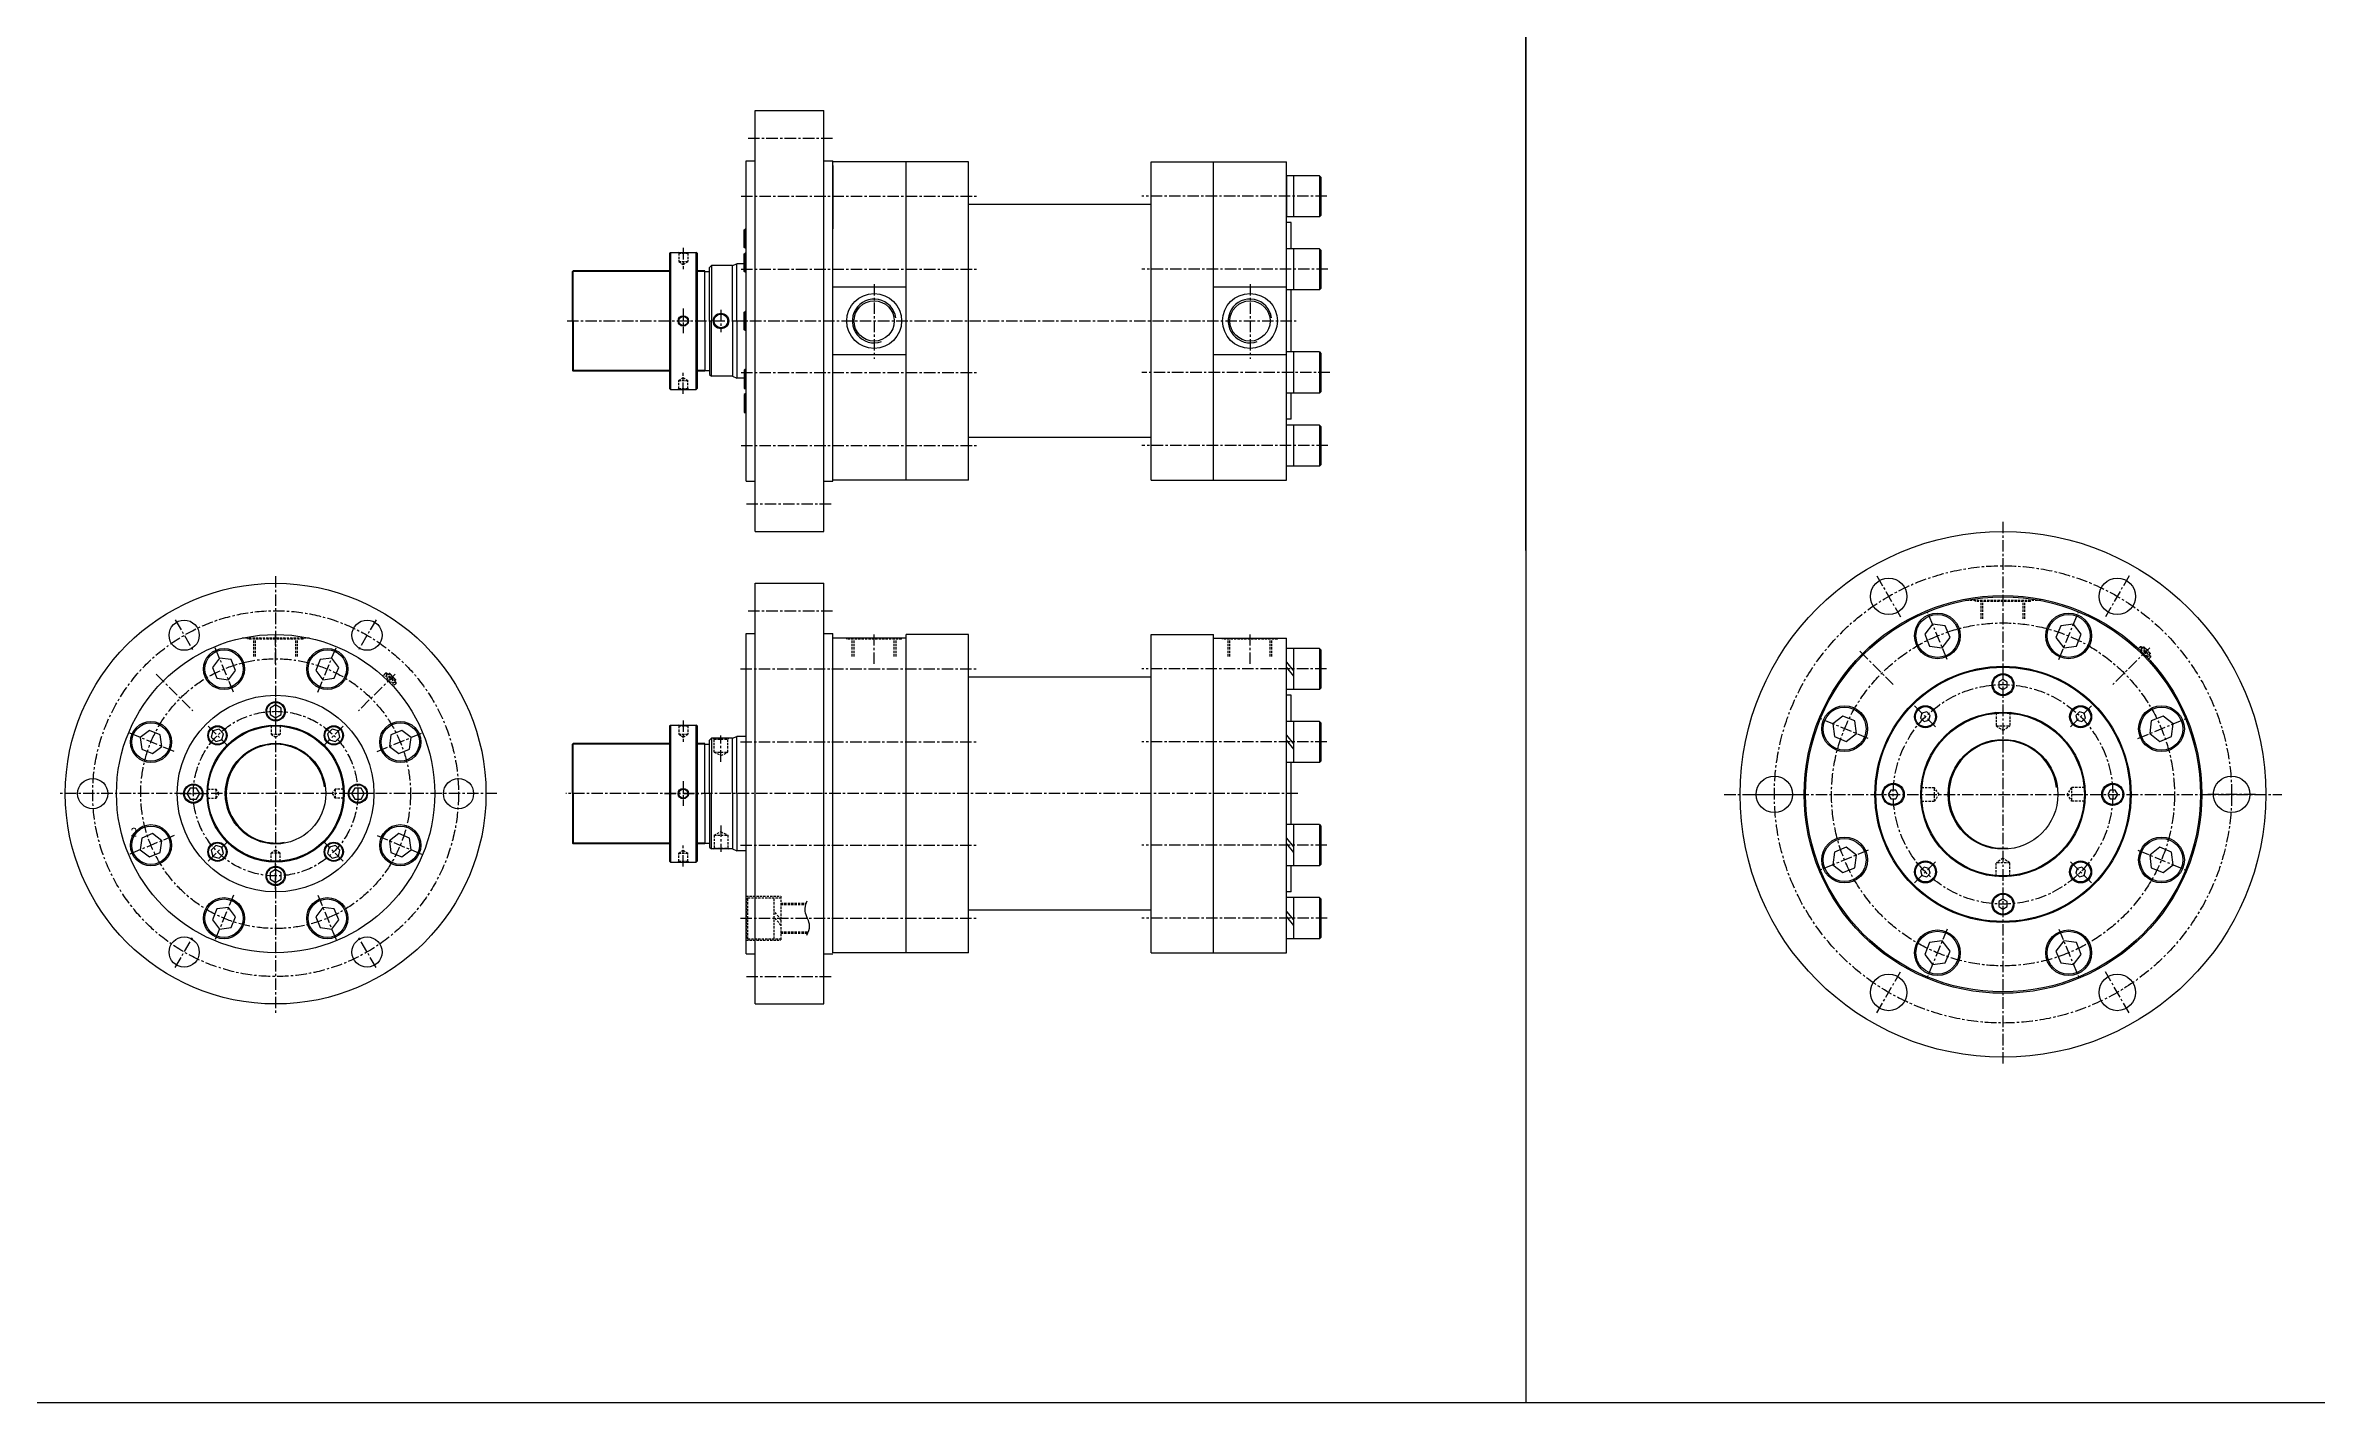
# Model space of a CAD drawing. Extents: x 0 to 8675, y 0 to 2968.
# Drawn here: x 4872 to 7355, y 0 to 1484 of the extents above; entities that cross this region are included whole.
import ezdxf

# ---------------------------------------------------------------- set-up
doc = ezdxf.new("R2010")
doc.units = 0
doc.header["$LTSCALE"] = 5
doc.header["$MEASUREMENT"] = 0
doc.header["$PDMODE"] = 34
doc.linetypes.add('CENTERX2', pattern=[4, 2.5, -0.5, 0.5, -0.5])
doc.linetypes.add('HIDDENX2', pattern=[0.75, 0.5, -0.25])
doc.layers.get('0').update_dxf_attribs({"linetype": 'CONTINUOUS'})
doc.layers.get('Defpoints').update_dxf_attribs({"linetype": 'CONTINUOUS'})
for name, color, linetype in [('CEN', 1, 'CENTERX2'), ('HID', 2, 'HIDDENX2'), ('ML', 3, 'CONTINUOUS'), ('테두리', 7, 'CONTINUOUS')]:
    doc.layers.add(name, color=color, linetype=linetype)
doc.styles.add('GHS', font='romans', dxfattribs={"bigfont": 'ghs'})

msp = doc.modelspace()

# ---------------------------------------------------------------- linework, layer by layer
for p, q in [((6490.6, 931.7), (6490.6, 1902.7)), ((6490.6, 1902.7), (6490.6, 0))]:
    msp.add_line(p, q)
at = {"layer": 'CEN'}
for p, q in [((5640.2, 1382.6), (5733.5, 1382.6)), ((5632.6, 1318.9), (5891.6, 1318.9)), ((6273.1, 1318.9), (6070.7, 1318.9)), ((5569.4, 1262.5), (5569.4, 1239.3)), ((5632.6, 1239.1), (5891.6, 1239.1)), ((5778.1, 1222.8), (5778.1, 1141.3)), ((6274.2, 1239.1), (6070.7, 1239.1)), ((6189.1, 1222.8), (6189.1, 1141.3)), ((5569.4, 1196.1), (5569.4, 1169.1)), ((5610.6, 1194.7), (5610.6, 1170.5)), ((5442.3, 1182.6), (5590.1, 1182.6)), ((5442.3, 1182.6), (6239.6, 1182.6)), ((5569.4, 1102.8), (5569.4, 1126)), ((5632.6, 1126.2), (5891.6, 1126.2)), ((6276.3, 1126.2), (6070.7, 1126.2)), ((5632.6, 1046.3), (5891.6, 1046.3)), ((6274.2, 1046.3), (6070.7, 1046.3)), ((5638.5, 982.6), (5732.7, 982.6)), ((7012.5, 963.1), (7012.5, 369.5)), ((5123.6, 903.7), (5123.6, 426.3)), ((6874.5, 904), (6900.5, 859)), ((7150.5, 904), (7124.5, 859)), ((5013.9, 855.9), (5033.4, 822.2)), ((5233.4, 855.9), (5213.9, 822.2)), ((5640.2, 865.8), (5733.5, 865.8)), ((6951.5, 812.4), (6929.9, 864.6)), ((7073.6, 812.4), (7095.2, 864.6)), ((5077.7, 776.8), (5057, 826.6)), ((5123.6, 807.8), (5123.6, 839.8)), ((5169.6, 776.8), (5190.2, 826.6)), ((5778.1, 807.8), (5778.1, 839.8)), ((6189.1, 807.8), (6189.1, 839.8)), ((6855.9, 821.7), (6892.3, 785.2)), ((7172.9, 825.4), (7132.7, 785.2)), ((7172.9, 825.4), (7158.9, 811.4)), ((4993, 796.5), (5033.1, 756.3)), ((5254.3, 796.5), (5214.1, 756.3)), ((5254.3, 796.5), (5240.3, 782.5)), ((5632, 802.1), (5891.6, 802.1)), ((6272.9, 802.1), (6070.7, 802.1)), ((5123.6, 770.2), (5123.6, 741.5)), ((5569.4, 745.7), (5569.4, 722.5)), ((6865.2, 726.1), (6813, 747.7)), ((6915.8, 761.8), (6939.6, 738)), ((7109.3, 761.8), (7085.5, 738)), ((7159.9, 726.1), (7212.1, 747.7)), ((5012.7, 711.8), (4962.9, 732.4)), ((5049.8, 739.6), (5070.1, 719.3)), ((5197.4, 739.6), (5177.1, 719.3)), ((5234.5, 711.8), (5284.4, 732.4)), ((5610.6, 700.7), (5610.6, 729.4)), ((5632, 722.3), (5891.6, 722.3)), ((6273, 722.3), (6070.7, 722.3)), ((5569.4, 679.3), (5569.4, 652.4)), ((5365.5, 665.8), (4887.5, 665.8)), ((5019.2, 665.8), (5048, 665.8)), ((5228, 665.8), (5199.2, 665.8)), ((6241.5, 665.8), (5440.9, 665.8)), ((5548.8, 665.8), (5590.1, 665.8)), ((5548.8, 665.8), (5590.1, 665.8)), ((6707.7, 665), (7317.4, 665)), ((6736.5, 665), (6788.5, 665)), ((7288.5, 665), (7236.5, 665)), ((5610.6, 631), (5610.6, 602.2)), ((5012.7, 619.9), (4962.9, 599.2)), ((5049.8, 592), (5070.1, 612.3)), ((5197.4, 592), (5177.1, 612.3)), ((5234.5, 619.9), (5284.4, 599.2)), ((5569.4, 586), (5569.4, 609.2)), ((5632, 609.4), (5891.6, 609.4)), ((6273.1, 609.4), (6070.7, 609.4)), ((6865.2, 604), (6813, 582.4)), ((7159.9, 604), (7212.1, 582.4)), ((5123.6, 561.5), (5123.6, 590.2)), ((6915.8, 568.3), (6939.6, 592.1)), ((7109.3, 568.3), (7085.5, 592.1)), ((5077.7, 554.9), (5057, 505.1)), ((5169.6, 554.9), (5190.2, 505.1)), ((5632, 529.6), (5891.6, 529.6)), ((6273.5, 529.6), (6070.7, 529.6)), ((5013.9, 475.7), (5033.4, 509.5)), ((5233.4, 475.7), (5213.9, 509.5)), ((6951.5, 517.7), (6929.9, 465.5)), ((7073.6, 517.7), (7095.2, 465.5)), ((5638.5, 465.8), (5732.7, 465.8)), ((6874.5, 426), (6900.5, 471)), ((7150.5, 426), (7124.5, 471))]:
    msp.add_line(p, q, dxfattribs=at)
for centre, radius in [((7012.5, 665), 250), ((5123.6, 665.8), 200), ((7012.5, 665), 187.5), ((5123.6, 665.8), 147.5), ((7012.5, 665), 120), ((5123.6, 665.8), 90)]:
    msp.add_circle(centre, radius, dxfattribs=at)
at = {"layer": 'Defpoints', "color": 0, "linetype": 'ByBlock'}
for p in [(5638.1, 840.8), (5881.1, 839.8), (5598.1, 607.3), (5638.1, 490.8), (5881.1, 491.8)]:
    msp.add_point(p, dxfattribs=at)
at = {"layer": 'HID'}
for p, q in [((5564.4, 1256.6), (5563.4, 1257.6)), ((5564.4, 1256.6), (5564.4, 1247.6)), ((5564.4, 1256.6), (5574.4, 1256.6)), ((5564.4, 1247.6), (5569.4, 1244.5)), ((5564.4, 1247.6), (5574.4, 1247.6)), ((5569.4, 1244.5), (5574.4, 1247.6)), ((5574.4, 1256.6), (5575.4, 1257.6)), ((5574.4, 1256.6), (5574.4, 1247.6)), ((5564.4, 1117.6), (5569.4, 1120.8)), ((5564.4, 1108.6), (5564.4, 1117.6)), ((5564.4, 1117.6), (5574.4, 1117.6)), ((5569.4, 1120.8), (5574.4, 1117.6)), ((5574.4, 1108.6), (5574.4, 1117.6)), ((5564.4, 1108.6), (5563.4, 1107.6)), ((5564.4, 1108.6), (5574.4, 1108.6)), ((5574.4, 1108.6), (5575.4, 1107.6)), ((7053.9, 877), (6971.1, 877)), ((7053.9, 877), (6971.1, 877)), ((6982.5, 876), (6982.5, 877)), ((6982.5, 876), (6982.5, 877)), ((7042.5, 876), (6982.5, 876)), ((6988.6, 857), (6988.6, 876)), ((6990.5, 857), (6990.5, 876)), ((7034.5, 857), (7034.5, 876)), ((7036.4, 857), (7036.4, 876)), ((7042.5, 876), (7042.5, 877)), ((7042.5, 876), (7042.5, 877)), ((5160.7, 835.8), (5086.5, 835.8)), ((5093.6, 834.8), (5093.6, 835.8)), ((5093.6, 834.8), (5093.6, 835.8)), ((5153.6, 834.8), (5093.6, 834.8)), ((5099.7, 815.8), (5099.7, 834.8)), ((5101.6, 815.8), (5101.6, 834.8)), ((5145.6, 815.8), (5145.6, 834.8)), ((5147.5, 815.8), (5147.5, 834.8)), ((5153.6, 834.8), (5153.6, 835.8)), ((5153.6, 834.8), (5153.6, 835.8)), ((5748.1, 834.8), (5748.1, 835.8)), ((5748.1, 834.8), (5748.1, 835.8)), ((5808.1, 834.8), (5748.1, 834.8)), ((5754.2, 815.8), (5754.2, 834.8)), ((5756.1, 815.8), (5756.1, 834.8)), ((5800.1, 815.8), (5800.1, 834.8)), ((5802, 815.8), (5802, 834.8)), ((5808.1, 834.8), (5808.1, 835.8)), ((5808.1, 834.8), (5808.1, 835.8)), ((6159.1, 834.8), (6159.1, 835.8)), ((6159.1, 834.8), (6159.1, 835.8)), ((6219.1, 834.8), (6159.1, 834.8)), ((6165.2, 815.8), (6165.2, 834.8)), ((6167.1, 815.8), (6167.1, 834.8)), ((6211.1, 815.8), (6211.1, 834.8)), ((6213, 815.8), (6213, 834.8)), ((6219.1, 834.8), (6219.1, 835.8)), ((6219.1, 834.8), (6219.1, 835.8)), ((7162.4, 826.2), (7159.5, 823.3)), ((7162.4, 826.2), (7159.6, 823.4)), ((7162.6, 826.2), (7159.7, 823.3)), ((7167.9, 822.2), (7159.7, 823.3)), ((7163.8, 826.2), (7162.4, 826.2)), ((7163.3, 826.2), (7164.3, 818.7)), ((7163.8, 826.2), (7173.7, 816.3)), ((7167.9, 822.2), (7164.3, 818.7)), ((7166.3, 825.9), (7165.3, 824.8)), ((7167, 825.9), (7165.6, 824.5)), ((7169.7, 820.4), (7166.2, 816.8)), ((7173.4, 818.8), (7166.3, 825.9)), ((7167, 825.9), (7166.3, 825.9)), ((7167, 825.9), (7173.4, 819.5)), ((7173.4, 819.5), (7167, 825.9)), ((7169.7, 820.4), (7170.8, 812.2)), ((5243.8, 797.4), (5240.8, 794.4)), ((5243.8, 797.4), (5241, 794.5)), ((5244, 797.4), (5241.1, 794.5)), ((5245.2, 797.4), (5243.8, 797.4)), ((5244.7, 797.4), (5245.7, 789.8)), ((5245.2, 797.4), (5255.1, 787.5)), ((5247.7, 797), (5246.6, 795.9)), ((5248.4, 797), (5247, 795.6)), ((5254.8, 789.9), (5247.7, 797)), ((5248.4, 797), (5247.7, 797)), ((5254.8, 790.6), (5248.4, 797)), ((5248.4, 797), (5254.8, 790.6)), ((7164.3, 818.7), (7166.2, 816.8)), ((7173.7, 815.8), (7166.2, 816.8)), ((7173.7, 815.1), (7170.8, 812.2)), ((7173.7, 814.9), (7170.8, 812)), ((7173.4, 819.5), (7172, 818.1)), ((7173.4, 818.8), (7172.3, 817.8)), ((7173.4, 819.5), (7173.4, 818.8)), ((7173.7, 816.3), (7173.7, 814.9)), ((5249.3, 793.3), (5241.1, 794.5)), ((5249.3, 793.3), (5245.7, 789.8)), ((5251.1, 791.5), (5247.6, 788)), ((5255.1, 786.9), (5247.6, 788)), ((5251.1, 791.5), (5252.2, 783.3)), ((5255.1, 786.2), (5252.2, 783.3)), ((5255.1, 786), (5252.2, 783.1)), ((5254.8, 790.6), (5253.4, 789.2)), ((5254.8, 789.9), (5253.7, 788.9)), ((5254.8, 790.6), (5254.8, 789.9)), ((5255.1, 787.5), (5255.1, 786)), ((7004.4, 754.7), (7005, 754)), ((7005, 754), (7005, 740)), ((7005, 754), (7020, 754)), ((7020.7, 754.7), (7020, 754)), ((7020, 754), (7020, 740)), ((5118.6, 739.8), (5117.9, 740.5)), ((5118.6, 739.8), (5118.6, 730.8)), ((5118.6, 739.8), (5128.6, 739.8)), ((5118.6, 730.8), (5128.6, 730.8)), ((5118.6, 730.8), (5123.6, 727.7)), ((5123.6, 727.7), (5128.6, 730.8)), ((5128.6, 739.8), (5129.3, 740.5)), ((5128.6, 739.8), (5128.6, 730.8)), ((5564.4, 739.8), (5563.4, 740.8)), ((5564.4, 739.8), (5564.4, 730.8)), ((5564.4, 739.8), (5574.4, 739.8)), ((5564.4, 730.8), (5574.4, 730.8)), ((5564.4, 730.8), (5569.4, 727.7)), ((5569.4, 727.7), (5574.4, 730.8)), ((5574.4, 739.8), (5575.4, 740.8)), ((5574.4, 739.8), (5574.4, 730.8)), ((5602.1, 726.3), (5603.1, 725.3)), ((5603.1, 725.3), (5618.1, 725.3)), ((5603.1, 711.3), (5603.1, 725.3)), ((5618.1, 725.3), (5619.1, 726.3)), ((5618.1, 711.3), (5618.1, 725.3)), ((7005, 740), (7012.5, 734.9)), ((7005, 740), (7020, 740)), ((7012.5, 734.9), (7020, 740)), ((5603.1, 711.3), (5618.1, 711.3)), ((5603.1, 711.3), (5610.6, 707.4)), ((5610.6, 707.4), (5618.1, 711.3)), ((5049.6, 670.8), (5048.9, 671.5)), ((5049.6, 660.8), (5049.6, 670.8)), ((5049.6, 670.8), (5058.6, 670.8)), ((5061.8, 665.8), (5058.6, 670.8)), ((5058.6, 660.8), (5058.6, 670.8)), ((5188.6, 670.8), (5185.4, 665.8)), ((5188.6, 670.8), (5188.6, 660.8)), ((5197.6, 670.8), (5188.6, 670.8)), ((5197.6, 670.8), (5198.3, 671.5)), ((5197.6, 670.8), (5197.6, 660.8)), ((6922.9, 673.2), (6923.5, 672.5)), ((6922.9, 673.2), (6923.5, 672.5)), ((6923.5, 672.5), (6937.5, 672.5)), ((6923.5, 657.5), (6923.5, 672.5)), ((6923.5, 657.5), (6923.5, 672.5)), ((6942.7, 665), (6937.5, 672.5)), ((6937.5, 657.5), (6937.5, 672.5)), ((7087.5, 672.5), (7082.4, 665)), ((7101.5, 672.5), (7087.5, 672.5)), ((7087.5, 672.5), (7087.5, 657.5)), ((7102.2, 673.2), (7101.5, 672.5)), ((7102.2, 673.2), (7101.5, 672.5)), ((7101.5, 672.5), (7101.5, 657.5)), ((7101.5, 672.5), (7101.5, 657.5)), ((5049.6, 660.8), (5048.9, 660.1)), ((5049.6, 660.8), (5058.6, 660.8)), ((5058.6, 660.8), (5061.8, 665.8)), ((5185.4, 665.8), (5188.6, 660.8)), ((5197.6, 660.8), (5188.6, 660.8)), ((5197.6, 660.8), (5198.3, 660.1)), ((6922.9, 656.9), (6923.5, 657.5)), ((6922.9, 656.9), (6923.5, 657.5)), ((6923.5, 657.5), (6937.5, 657.5)), ((6937.5, 657.5), (6942.7, 665)), ((7082.4, 665), (7087.5, 657.5)), ((7101.5, 657.5), (7087.5, 657.5)), ((7102.2, 656.9), (7101.5, 657.5)), ((7102.2, 656.9), (7101.5, 657.5)), ((5603.1, 620.3), (5610.6, 624.3)), ((5610.6, 624.3), (5618.1, 620.3)), ((5123.6, 604), (5118.6, 600.8)), ((5128.6, 600.8), (5118.6, 600.8)), ((5118.6, 591.8), (5118.6, 600.8)), ((5128.6, 600.8), (5123.6, 604)), ((5128.6, 591.8), (5128.6, 600.8)), ((5564.4, 600.8), (5569.4, 604)), ((5564.4, 591.8), (5564.4, 600.8)), ((5564.4, 600.8), (5574.4, 600.8)), ((5569.4, 604), (5574.4, 600.8)), ((5574.4, 591.8), (5574.4, 600.8)), ((5602.1, 605.3), (5603.1, 606.3)), ((5603.1, 620.3), (5618.1, 620.3)), ((5603.1, 620.3), (5603.1, 606.3)), ((5603.1, 606.3), (5618.1, 606.3)), ((5618.1, 620.3), (5618.1, 606.3)), ((5618.1, 606.3), (5619.1, 605.3)), ((5118.6, 591.8), (5117.9, 591.1)), ((5128.6, 591.8), (5118.6, 591.8)), ((5128.6, 591.8), (5129.3, 591.1)), ((5564.4, 591.8), (5563.4, 590.8)), ((5564.4, 591.8), (5574.4, 591.8)), ((5574.4, 591.8), (5575.4, 590.8)), ((7004.4, 575.4), (7005, 576)), ((7004.4, 575.4), (7005, 576)), ((7012.5, 595.2), (7005, 590)), ((7005, 576), (7005, 590)), ((7020, 590), (7005, 590)), ((7020, 576), (7005, 576)), ((7020, 576), (7005, 576)), ((7020, 590), (7012.5, 595.2)), ((7020, 576), (7020, 590)), ((7020.7, 575.4), (7020, 576)), ((7020.7, 575.4), (7020, 576)), ((5638.1, 553.6), (5676.1, 553.6)), ((5640.1, 552), (5638.6, 550.5)), ((5638.6, 508.5), (5638.6, 550.5)), ((5640.1, 507), (5640.1, 552)), ((5640.1, 552), (5676.1, 552)), ((5668.6, 507), (5668.6, 552)), ((5676.1, 553.6), (5676.1, 505.6)), ((5676.1, 528), (5668.6, 537.5)), ((5676.1, 522), (5668.6, 531.4)), ((5676.1, 546.1), (5704, 546.1)), ((5676.1, 544.6), (5703.6, 544.6)), ((5638.1, 505.6), (5676.1, 505.6)), ((5640.1, 507), (5638.6, 508.5)), ((5640.1, 507), (5676.1, 507)), ((5676.1, 514.6), (5706, 514.6)), ((5676.1, 513.1), (5705.3, 513.1))]:
    msp.add_line(p, q, dxfattribs=at)
at = {"layer": 'ML'}
for p, q in [((5648.1, 952.6), (5648.1, 1412.6)), ((5648.1, 1412.6), (5723.1, 1412.6)), ((5723.1, 952.6), (5723.1, 1412.6)), ((5638.1, 1007.6), (5638.1, 1357.6)), ((5638.1, 1357.6), (5648.1, 1357.6)), ((5648.1, 1008.6), (5648.1, 1356.6)), ((5723.1, 1357.6), (5733.1, 1357.6)), ((5723.1, 1008.6), (5723.1, 1356.6)), ((5733.1, 1007.6), (5733.1, 1357.6)), ((5881.1, 1356.6), (5733.1, 1356.6)), ((5733.1, 1352.6), (5733.1, 1283.5)), ((5813.1, 1008.6), (5813.1, 1356.6)), ((5813.1, 1008.6), (5813.1, 1356.6)), ((5881.1, 1008.6), (5881.1, 1356.6)), ((5881.1, 1008.6), (5881.1, 1356.6)), ((5881.1, 1008.6), (5881.1, 1356.6)), ((6081.1, 1008.6), (6081.1, 1356.6)), ((6081.1, 1356.6), (6229.1, 1356.6)), ((6081.1, 1008.6), (6081.1, 1356.6)), ((6149.1, 1008.6), (6149.1, 1356.6)), ((6149.1, 1008.6), (6149.1, 1356.6)), ((6149.1, 1008.6), (6149.1, 1356.6)), ((6229.1, 1008.6), (6229.1, 1356.6)), ((6265.1, 1341.4), (6229.1, 1341.4)), ((6229.1, 1341.4), (6229.1, 1296.4)), ((6236.6, 1341.4), (6236.6, 1296.4)), ((6265.1, 1341.4), (6265.1, 1296.4)), ((6265.1, 1341.4), (6266.6, 1339.9)), ((6266.6, 1339.9), (6266.6, 1297.9)), ((6081.1, 1310.1), (5881.1, 1310.1)), ((6265.1, 1296.4), (6229.1, 1296.4)), ((6265.1, 1296.4), (6266.6, 1297.9)), ((5636.1, 1282.3), (5636.9, 1283.1)), ((5636.1, 1262.9), (5636.1, 1282.3)), ((5638.1, 1283.1), (5636.9, 1283.1)), ((5636.9, 1283.1), (5636.9, 1262.1)), ((6234.1, 1290.1), (6229.1, 1290.1)), ((6234.1, 1261.6), (6234.1, 1290.1)), ((5554.4, 1256.6), (5555.4, 1257.6)), ((5554.4, 1256.6), (5554.4, 1108.6)), ((5555.4, 1257.6), (5555.4, 1107.6)), ((5555.4, 1257.6), (5583.4, 1257.6)), ((5583.4, 1107.6), (5583.4, 1257.6)), ((5584.4, 1256.6), (5583.4, 1257.6)), ((5584.4, 1256.6), (5584.4, 1108.6)), ((5598.1, 1241.1), (5600.1, 1243.1)), ((5600.1, 1243.1), (5600.1, 1182.6)), ((5623.1, 1243.1), (5600.1, 1243.1)), ((5623.1, 1243.1), (5628.1, 1245.1)), ((5623.1, 1182.6), (5623.1, 1243.1)), ((5628.1, 1182.6), (5628.1, 1245.1)), ((5636.1, 1245.1), (5628.1, 1245.1)), ((5636.9, 1262.1), (5636.1, 1262.9)), ((5636.1, 1256), (5636.9, 1256.8)), ((5636.1, 1236.6), (5636.1, 1256)), ((5638.1, 1262.1), (5636.9, 1262.1)), ((5638.1, 1256.8), (5636.9, 1256.8)), ((5636.9, 1256.8), (5636.9, 1235.8)), ((6265.1, 1261.6), (6229.1, 1261.6)), ((6236.6, 1261.6), (6236.6, 1216.6)), ((6265.1, 1261.6), (6265.1, 1216.6)), ((6265.1, 1261.6), (6266.6, 1260.1)), ((6266.6, 1260.1), (6266.6, 1218.1)), ((5449.1, 1237.6), (5448.1, 1236.6)), ((5448.1, 1182.6), (5448.1, 1236.6)), ((5449.1, 1182.6), (5449.1, 1237.6)), ((5554.4, 1237.6), (5449.1, 1237.6)), ((5593.1, 1237.6), (5584.4, 1237.6)), ((5593.1, 1182.6), (5593.1, 1237.6)), ((5593.1, 1236.6), (5598.1, 1236.6)), ((5598.1, 1182.6), (5598.1, 1241.1)), ((5636.9, 1235.8), (5636.1, 1236.6)), ((5638.1, 1235.8), (5636.9, 1235.8)), ((5813.1, 1219.7), (5733.1, 1219.7)), ((6229.1, 1219.7), (6149.1, 1219.7)), ((6265.1, 1216.6), (6266.6, 1218.1)), ((5636.1, 1192.3), (5636.9, 1193.1)), ((5636.1, 1172.9), (5636.1, 1192.3)), ((5638.1, 1193.1), (5636.9, 1193.1)), ((5636.9, 1193.1), (5636.9, 1172.1)), ((6265.1, 1216.6), (6229.1, 1216.6)), ((6234.1, 1148.7), (6234.1, 1216.6)), ((5448.1, 1182.6), (5448.1, 1128.6)), ((5449.1, 1182.6), (5449.1, 1127.6)), ((5593.1, 1182.6), (5593.1, 1127.6)), ((5598.1, 1182.6), (5598.1, 1124.1)), ((5600.1, 1122.1), (5600.1, 1182.6)), ((5623.1, 1182.6), (5623.1, 1122.1)), ((5628.1, 1182.6), (5628.1, 1120.1)), ((5636.9, 1172.1), (5636.1, 1172.9)), ((5638.1, 1172.1), (5636.9, 1172.1)), ((5813.1, 1145.5), (5733.1, 1145.5)), ((6229.1, 1145.5), (6149.1, 1145.5)), ((6265.1, 1148.7), (6229.1, 1148.7)), ((6236.6, 1148.7), (6236.6, 1103.7)), ((6265.1, 1148.7), (6265.1, 1103.7)), ((6265.1, 1148.7), (6266.6, 1147.2)), ((6266.6, 1147.2), (6266.6, 1105.2)), ((5449.1, 1127.6), (5448.1, 1128.6)), ((5554.4, 1127.6), (5449.1, 1127.6)), ((5593.1, 1127.6), (5584.4, 1127.6)), ((5593.1, 1128.6), (5598.1, 1128.6)), ((5598.1, 1124.1), (5600.1, 1122.1)), ((5623.1, 1122.1), (5600.1, 1122.1)), ((5623.1, 1122.1), (5628.1, 1120.1)), ((5636.1, 1120.1), (5628.1, 1120.1)), ((5636.9, 1129.5), (5636.1, 1128.7)), ((5636.1, 1128.7), (5636.1, 1109.3)), ((5638.1, 1129.5), (5636.9, 1129.5)), ((5636.9, 1108.5), (5636.9, 1129.5)), ((5554.4, 1108.6), (5555.4, 1107.6)), ((5555.4, 1107.6), (5583.4, 1107.6)), ((5584.4, 1108.6), (5583.4, 1107.6)), ((5636.1, 1109.3), (5636.9, 1108.5)), ((5636.9, 1103.1), (5636.1, 1102.3)), ((5636.1, 1102.3), (5636.1, 1082.9)), ((5638.1, 1108.5), (5636.9, 1108.5)), ((5638.1, 1103.1), (5636.9, 1103.1)), ((5636.9, 1082.1), (5636.9, 1103.1)), ((6265.1, 1103.7), (6229.1, 1103.7)), ((6234.1, 1075.1), (6234.1, 1103.7)), ((6265.1, 1103.7), (6266.6, 1105.2)), ((5636.1, 1082.9), (5636.9, 1082.1)), ((5638.1, 1082.1), (5636.9, 1082.1)), ((6234.1, 1075.1), (6229.1, 1075.1)), ((6265.1, 1068.8), (6229.1, 1068.8)), ((6236.6, 1068.8), (6236.6, 1023.8)), ((6265.1, 1068.8), (6265.1, 1023.8)), ((6265.1, 1068.8), (6266.6, 1067.3)), ((6081.1, 1055.1), (5881.1, 1055.1)), ((6266.6, 1067.3), (6266.6, 1025.3)), ((6265.1, 1023.8), (6229.1, 1023.8)), ((6265.1, 1023.8), (6266.6, 1025.3)), ((5638.1, 1007.6), (5648.1, 1007.6)), ((5723.1, 1007.6), (5733.1, 1007.6)), ((5881.1, 1008.6), (5733.1, 1008.6)), ((6081.1, 1008.6), (6229.1, 1008.6)), ((6081.1, 1008.6), (6149.1, 1008.6)), ((5648.1, 952.6), (5723.1, 952.6)), ((5648.1, 435.8), (5648.1, 895.8)), ((5648.1, 895.8), (5723.1, 895.8)), ((5723.1, 435.8), (5723.1, 895.8)), ((5638.1, 490.8), (5638.1, 840.8)), ((5638.1, 840.8), (5648.1, 840.8)), ((5648.1, 491.8), (5648.1, 839.8)), ((5723.1, 840.8), (5733.1, 840.8)), ((5723.1, 491.8), (5723.1, 839.8)), ((5733.1, 491.8), (5733.1, 840.8)), ((5813.1, 835.8), (5733.1, 835.8)), ((5881.1, 839.8), (5813.1, 839.8)), ((5813.1, 491.8), (5813.1, 839.8)), ((5881.1, 491.8), (5881.1, 839.8)), ((5881.1, 491.8), (5881.1, 839.8)), ((6081.1, 491.8), (6081.1, 839.8)), ((6081.1, 839.8), (6149.1, 839.8)), ((6081.1, 491.8), (6081.1, 839.8)), ((6149.1, 491.8), (6149.1, 839.8)), ((6149.1, 491.8), (6149.1, 839.8)), ((6149.1, 835.8), (6229.1, 835.8)), ((6229.1, 491.8), (6229.1, 835.8)), ((6265.1, 824.6), (6229.1, 824.6)), ((6236.6, 824.6), (6236.6, 779.6)), ((6265.1, 824.6), (6265.1, 779.6)), ((6265.1, 824.6), (6266.6, 823.1)), ((6266.6, 823.1), (6266.6, 781.1)), ((6229.1, 809.7), (6236.6, 800.2)), ((6229.1, 803.6), (6236.6, 794.2)), ((5245.7, 789.8), (5247.6, 788)), ((6081.1, 793.3), (5881.1, 793.3)), ((6265.1, 779.6), (6229.1, 779.6)), ((6234.1, 773.3), (6229.1, 773.3)), ((6234.1, 744.8), (6234.1, 773.3)), ((6265.1, 779.6), (6266.6, 781.1)), ((5449.1, 720.8), (5448.1, 719.8)), ((5449.1, 665.8), (5449.1, 720.8)), ((5554.4, 720.8), (5449.1, 720.8)), ((5554.4, 739.8), (5555.4, 740.8)), ((5554.4, 739.8), (5554.4, 591.8)), ((5555.4, 740.8), (5555.4, 590.8)), ((5555.4, 740.8), (5583.4, 740.8)), ((5583.4, 590.8), (5583.4, 740.8)), ((5584.4, 739.8), (5583.4, 740.8)), ((5584.4, 739.8), (5584.4, 591.8)), ((5593.1, 720.8), (5584.4, 720.8)), ((5593.1, 665.8), (5593.1, 720.8)), ((5598.1, 724.3), (5600.1, 726.3)), ((5598.1, 665.8), (5598.1, 724.3)), ((5623.1, 726.3), (5600.1, 726.3)), ((5600.1, 726.3), (5600.1, 665.8)), ((5623.1, 726.3), (5628.1, 728.3)), ((5623.1, 665.8), (5623.1, 726.3)), ((5628.1, 665.8), (5628.1, 728.3)), ((5638.1, 728.3), (5628.1, 728.3)), ((6265.1, 744.8), (6229.1, 744.8)), ((6229.1, 729.9), (6236.6, 720.4)), ((6229.1, 723.8), (6236.6, 714.3)), ((6236.6, 744.8), (6236.6, 699.8)), ((6265.1, 744.8), (6265.1, 699.8)), ((6265.1, 744.8), (6266.6, 743.3)), ((6266.6, 743.3), (6266.6, 701.3)), ((5448.1, 665.8), (5448.1, 719.8)), ((5593.1, 719.8), (5598.1, 719.8)), ((6265.1, 699.8), (6229.1, 699.8)), ((6234.1, 631.9), (6234.1, 699.8)), ((6265.1, 699.8), (6266.6, 701.3)), ((5448.1, 665.8), (5448.1, 611.8)), ((5449.1, 665.8), (5449.1, 610.8)), ((5593.1, 665.8), (5593.1, 610.8)), ((5598.1, 665.8), (5598.1, 607.3)), ((5600.1, 605.3), (5600.1, 665.8)), ((5623.1, 665.8), (5623.1, 605.3)), ((5628.1, 665.8), (5628.1, 603.3)), ((6265.1, 631.9), (6229.1, 631.9)), ((6236.6, 631.9), (6236.6, 586.9)), ((6265.1, 631.9), (6265.1, 586.9)), ((6265.1, 631.9), (6266.6, 630.4)), ((6266.6, 630.4), (6266.6, 588.4)), ((5449.1, 610.8), (5448.1, 611.8)), ((5554.4, 610.8), (5449.1, 610.8)), ((5593.1, 610.8), (5584.4, 610.8)), ((5593.1, 611.8), (5598.1, 611.8)), ((5598.1, 607.3), (5600.1, 605.3)), ((5623.1, 605.3), (5600.1, 605.3)), ((5623.1, 605.3), (5628.1, 603.3)), ((5638.1, 603.3), (5628.1, 603.3)), ((6229.1, 617), (6236.6, 607.5)), ((6229.1, 610.9), (6236.6, 601.4)), ((5554.4, 591.8), (5555.4, 590.8)), ((5555.4, 590.8), (5583.4, 590.8)), ((5584.4, 591.8), (5583.4, 590.8)), ((6265.1, 586.9), (6229.1, 586.9)), ((6234.1, 558.3), (6234.1, 586.9)), ((6265.1, 586.9), (6266.6, 588.4)), ((6234.1, 558.3), (6229.1, 558.3)), ((6265.1, 552.1), (6229.1, 552.1)), ((6236.6, 552.1), (6236.6, 507.1)), ((6265.1, 552.1), (6265.1, 507.1)), ((6265.1, 552.1), (6266.6, 550.6)), ((6266.6, 550.6), (6266.6, 508.6)), ((6081.1, 538.3), (5881.1, 538.3)), ((6229.1, 537.1), (6236.6, 527.7)), ((6229.1, 531.1), (6236.6, 521.6)), ((6265.1, 507.1), (6229.1, 507.1)), ((6265.1, 507.1), (6266.6, 508.6)), ((5638.1, 490.8), (5648.1, 490.8)), ((5723.1, 490.8), (5733.1, 490.8)), ((5881.1, 491.8), (5733.1, 491.8)), ((6081.1, 491.8), (6229.1, 491.8)), ((5648.1, 435.8), (5723.1, 435.8))]:
    msp.add_line(p, q, dxfattribs=at)
at = {"layer": 'ML', "color": 2}
for p, q in [((5593.1, 719.8), (5584.4, 719.8)), ((5593.1, 611.8), (5584.4, 611.8))]:
    msp.add_line(p, q, dxfattribs=at)
at = {"layer": 'ML'}
for points in [[(6935.4, 851.1), (6926.9, 840.1), (6932.3, 827.2), (6946.1, 825.4), (6954.6, 836.4), (6949.3, 849.3)], [(7089.6, 851.1), (7075.8, 849.3), (7070.4, 836.4), (7078.9, 825.4), (7092.8, 827.2), (7098.1, 840.1)], [(5062.3, 813.9), (5054.5, 803.8), (5059.4, 792), (5072.1, 790.3), (5079.9, 800.4), (5075, 812.3)], [(5185, 813.9), (5172.3, 812.3), (5167.4, 800.4), (5175.2, 790.3), (5187.8, 792), (5192.7, 803.8)], [(7012.5, 790.5), (7007.8, 787.7), (7007.8, 782.3), (7012.5, 779.6), (7017.2, 782.3), (7017.2, 787.7)], [(5123.6, 762.8), (5117.5, 759.3), (5117.5, 752.3), (5123.6, 748.8), (5129.7, 752.3), (5129.7, 759.3)], [(6826.4, 742.1), (6828.2, 728.3), (6841.1, 722.9), (6852.2, 731.4), (6850.4, 745.3), (6837.5, 750.6)], [(6923.8, 753.7), (6922.4, 748.5), (6926.3, 744.6), (6931.5, 746), (6932.9, 751.3), (6929.1, 755.1)], [(7101.2, 753.7), (7096, 755.1), (7092.1, 751.3), (7093.5, 746), (7098.8, 744.6), (7102.6, 748.5)], [(7198.6, 742.1), (7187.6, 750.6), (7174.7, 745.3), (7172.9, 731.4), (7183.9, 722.9), (7196.8, 728.3)], [(4975.5, 727.2), (4977.2, 714.5), (4989, 709.6), (4999.2, 717.4), (4997.5, 730.1), (4985.7, 735)], [(5055, 734.4), (5053.2, 727.7), (5058.2, 722.7), (5064.9, 724.5), (5066.7, 731.3), (5061.8, 736.2)], [(5192.2, 734.4), (5185.4, 736.2), (5180.5, 731.3), (5182.3, 724.5), (5189.1, 722.7), (5194, 727.7)], [(5271.7, 727.2), (5261.6, 735), (5249.7, 730.1), (5248.1, 717.4), (5258.2, 709.6), (5270, 714.5)], [(5026.6, 665.8), (5030.1, 659.8), (5037.1, 659.8), (5040.6, 665.8), (5037.1, 671.9), (5030.1, 671.9)], [(5220.6, 665.8), (5217.1, 671.9), (5210.1, 671.9), (5206.6, 665.8), (5210.1, 659.8), (5217.1, 659.8)], [(6887.1, 665), (6889.8, 660.3), (6895.2, 660.3), (6898, 665), (6895.2, 669.7), (6889.8, 669.7)], [(7138, 665), (7135.2, 669.7), (7129.8, 669.7), (7127.1, 665), (7129.8, 660.3), (7135.2, 660.3)], [(4975.5, 604.5), (4985.7, 596.7), (4997.5, 601.6), (4999.2, 614.3), (4989, 622.1), (4977.2, 617.2)], [(5271.7, 604.5), (5270, 617.2), (5258.2, 622.1), (5248.1, 614.3), (5249.7, 601.6), (5261.6, 596.7)], [(5055, 597.2), (5061.8, 595.4), (5066.7, 600.4), (5064.9, 607.1), (5058.2, 609), (5053.2, 604)], [(5192.2, 597.2), (5194, 604), (5189.1, 609), (5182.3, 607.1), (5180.5, 600.4), (5185.4, 595.4)], [(6826.4, 587.9), (6837.5, 579.4), (6850.4, 584.8), (6852.2, 598.6), (6841.1, 607.1), (6828.2, 601.8)], [(7198.6, 587.9), (7196.8, 601.8), (7183.9, 607.1), (7172.9, 598.6), (7174.7, 584.8), (7187.6, 579.4)], [(5123.6, 568.8), (5129.7, 572.3), (5129.7, 579.3), (5123.6, 582.8), (5117.5, 579.3), (5117.5, 572.3)], [(6923.8, 576.3), (6929.1, 574.9), (6932.9, 578.8), (6931.5, 584), (6926.3, 585.4), (6922.4, 581.6)], [(7101.2, 576.3), (7102.6, 581.6), (7098.8, 585.4), (7093.5, 584), (7092.1, 578.8), (7096, 574.9)], [(7012.5, 539.6), (7017.2, 542.3), (7017.2, 547.7), (7012.5, 550.5), (7007.8, 547.7), (7007.8, 542.3)], [(5062.3, 517.7), (5075, 519.4), (5079.9, 531.2), (5072.1, 541.4), (5059.4, 539.7), (5054.5, 527.9)], [(5185, 517.7), (5192.7, 527.9), (5187.8, 539.7), (5175.2, 541.4), (5167.4, 531.2), (5172.3, 519.4)], [(6935.4, 478.9), (6949.3, 480.7), (6954.6, 493.6), (6946.1, 504.7), (6932.3, 502.9), (6926.9, 490)], [(7089.6, 478.9), (7098.1, 490), (7092.8, 502.9), (7078.9, 504.7), (7070.4, 493.6), (7075.8, 480.7)]]:
    msp.add_lwpolyline(points, close=True, dxfattribs=at)
for centre, radius in [((5778.1, 1182.6), 30), ((5778.1, 1182.6), 22), ((6189.1, 1182.6), 30), ((6189.1, 1182.6), 22), ((5569.4, 1182.6), 5.7), ((5569.4, 1182.6), 5), ((5610.6, 1182.6), 8.5), ((5610.6, 1182.6), 7.5), ((7012.5, 665), 287.5), ((5123.6, 665.8), 230), ((6887.5, 881.5), 20), ((7137.5, 881.5), 20), ((7012.5, 665), 217.5), ((7012.5, 665), 216), ((5023.6, 839), 16.5), ((5223.6, 839), 16.5), ((6940.8, 838.3), 25), ((6940.8, 838.3), 23.5), ((7084.3, 838.3), 25), ((7084.3, 838.3), 23.5), ((5123.6, 665.8), 174), ((5067.2, 802.1), 22.5), ((5067.2, 802.1), 21), ((5180.1, 802.1), 22.5), ((5180.1, 802.1), 21), ((7012.5, 665), 140), ((7012.5, 665), 139), ((7012.5, 785), 12), ((7012.5, 785), 11), ((5123.6, 665.8), 107.5), ((5123.6, 755.8), 10.5), ((5123.6, 755.8), 9.7), ((6839.3, 736.8), 25), ((6839.3, 736.8), 23.5), ((6927.7, 749.9), 12), ((6927.7, 749.9), 11), ((7012.5, 665), 90), ((7012.5, 665), 89), ((7097.4, 749.9), 12), ((7097.4, 749.9), 11), ((7185.8, 736.8), 25), ((7185.8, 736.8), 23.5), ((4987.3, 722.3), 22.5), ((4987.3, 722.3), 21), ((5123.6, 665.8), 75), ((5060, 729.5), 10.5), ((5123.6, 665.8), 74), ((5060, 729.5), 9.7), ((5123.6, 665.8), 55), ((5187.2, 729.5), 10.5), ((5187.2, 729.5), 9.7), ((5259.9, 722.3), 22.5), ((5259.9, 722.3), 21), ((7012.5, 665), 60), ((4923.6, 665.8), 16.5), ((5033.6, 665.8), 10.5), ((5033.6, 665.8), 9.7), ((5213.6, 665.8), 10.5), ((5213.6, 665.8), 9.7), ((5323.6, 665.8), 16.5), ((5569.4, 665.8), 5.7), ((5569.4, 665.8), 5), ((6762.5, 665), 20), ((6892.5, 665), 12), ((6892.5, 665), 11), ((7132.5, 665), 12), ((7132.5, 665), 11), ((7262.5, 665), 20), ((4987.3, 609.4), 22.5), ((4987.3, 609.4), 21), ((5259.9, 609.4), 22.5), ((5259.9, 609.4), 21), ((5060, 602.2), 10.5), ((5060, 602.2), 9.7), ((5187.2, 602.2), 10.5), ((5187.2, 602.2), 9.7), ((6839.3, 593.3), 25), ((6839.3, 593.3), 23.5), ((7185.8, 593.3), 25), ((7185.8, 593.3), 23.5), ((5123.6, 575.8), 10.5), ((5123.6, 575.8), 9.7), ((6927.7, 580.2), 12), ((6927.7, 580.2), 11), ((7097.4, 580.2), 12), ((7097.4, 580.2), 11), ((5067.2, 529.6), 22.5), ((5067.2, 529.6), 21), ((5180.1, 529.6), 22.5), ((5180.1, 529.6), 21), ((7012.5, 545), 12), ((7012.5, 545), 11), ((5023.6, 492.6), 16.5), ((5223.6, 492.6), 16.5), ((6940.8, 491.8), 25), ((6940.8, 491.8), 23.5), ((7084.3, 491.8), 25), ((7084.3, 491.8), 23.5), ((6887.5, 448.5), 20), ((7137.5, 448.5), 20)]:
    msp.add_circle(centre, radius, dxfattribs=at)
at = {"layer": 'ML', "color": 2}
msp.add_arc((7012.5, 665), 59, 7.4527, 275.1411, dxfattribs=at)
msp.add_spline([(5704.5, 511.2), (5707.5, 521.1), (5702.8, 537.3), (5704.8, 548.6)], degree=3, dxfattribs=at)
at = {"layer": '테두리'}
for p, q in [((5554.4, 1236.6), (5448.1, 1236.6)), ((5593.1, 1236.6), (5584.4, 1236.6)), ((5554.4, 1128.6), (5448.1, 1128.6)), ((5593.1, 1128.6), (5584.4, 1128.6)), ((5554.4, 719.8), (5448.1, 719.8)), ((5554.4, 611.8), (5448.1, 611.8)), ((0, 0), (8674.5, 0))]:
    msp.add_line(p, q, dxfattribs=at)
for centre, radius, start, end in [((5778.1, 1182.6), 23.9, 8.1492, 289.5577), ((6189.1, 1182.6), 23.9, 8.1492, 289.5577), ((5123.6, 665.8), 54, 8.0898, 280.0078)]:
    msp.add_arc(centre, radius, start, end, dxfattribs=at)

# ---------------------------------------------------------------- texts
at = {"layer": 'ML', "color": 4, "style": 'GHS'}
msp.add_text('2', height=8.75, dxfattribs=at).set_placement((4964.9, 619.3))

doc.saveas('drawing.dxf')
